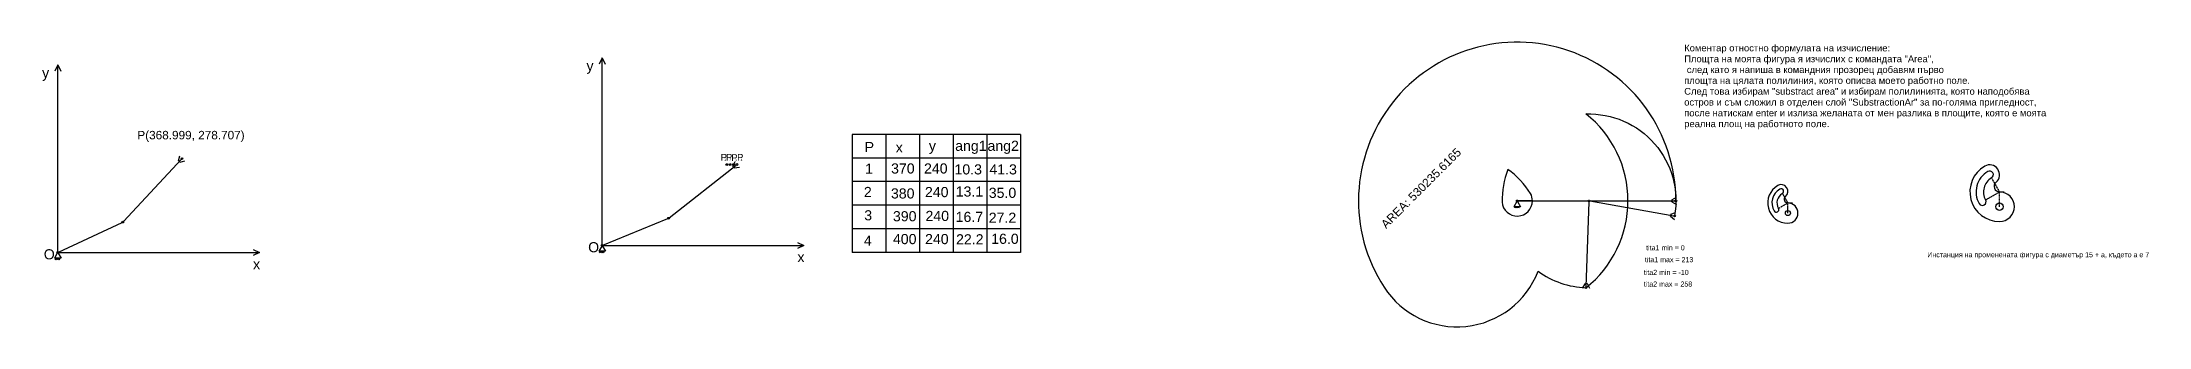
# Model space of a CAD drawing. Header units: inches. Extents: x 3019 to 9271, y 1614 to 2459.
import ezdxf

# ---------------------------------------------------------------- set-up
doc = ezdxf.new("R2010")
doc.units = ezdxf.units.IN
doc.header["$MEASUREMENT"] = 0
doc.linetypes.add('CENTERX2', pattern=[4, 2.5, -0.5, 0.5, -0.5])
for name, color, linetype in [('ConstraintArea', 1, 'Continuous'), ('Contours', 4, 'CENTERX2'), ('PLArea', 5, 'Continuous'), ('SubstarctionArea', 6, 'Continuous'), ('Text', 3, 'Continuous')]:
    doc.layers.add(name, color=color, linetype=linetype)
doc.styles.get("Standard").update_dxf_attribs({"font": 'Arial.ttf'})

# ---------------------------------------------------------------- blocks, each defined once
blk = doc.blocks.new('Block1')
for p, q in [((-1.2, -2.2), (-10, -17.3)), ((-1.2, -2.2), (-10, -17.3)), ((10, -17.3), (-10, -17.3)), ((-6, -17.3), (-8.5, -21.7)), ((-2, -17.3), (-4.5, -21.7)), ((2, -17.3), (-0.5, -21.7)), ((1.2, -2.2), (10, -17.3)), ((6, -17.3), (3.5, -21.7))]:
    blk.add_line(p, q)
blk.add_circle((0, 0), 2.5)
blk = doc.blocks.new('Block2')
blk.add_line((2.5, 0), (210.5, 0))
for centre in [(0, 0), (213, 0)]:
    blk.add_circle(centre, 2.5)
blk = doc.blocks.new('Block3')
for p, q in [((2.5, 0), (255.5, 0)), ((245.8, 3.2), (259.3, 10.7)), ((245.8, 3.2), (246.9, 0)), ((245.8, -3.2), (246.9, 0)), ((245.8, -3.2), (259.3, -10.7))]:
    blk.add_line(p, q)
for centre in [(0, 0), (258, 0)]:
    blk.add_circle(centre, 2.5)

msp = doc.modelspace()

# ---------------------------------------------------------------- linework, layer by layer
for p, q in [((3065.2, 2390.9), (3056.3, 2371.9)), ((3065.2, 1834.4), (3065.2, 2390.9)), ((3065.2, 2390.9), (3074.1, 2371.9)), ((4680.8, 2411.9), (4671.9, 2392.9)), ((4680.8, 1855.3), (4680.8, 2411.9)), ((4680.8, 2411.9), (4689.7, 2392.9)), ((5422.5, 2184.5), (5422.5, 1834.5)), ((5922.5, 2184.5), (5422.5, 2184.5)), ((5522.5, 2184.5), (5522.5, 1834.5)), ((5622.5, 2184.5), (5622.5, 1834.5)), ((5722.5, 2184.5), (5722.5, 1834.5)), ((5822.5, 2184.5), (5822.5, 1834.5)), ((5922.5, 2184.5), (5922.5, 1834.5)), ((5922.5, 2114.5), (5422.5, 2114.5)), ((5922.5, 2044.5), (5422.5, 2044.5)), ((5922.5, 1974.5), (5422.5, 1974.5)), ((7399.1, 1987.5), (7441.7, 1987.5)), ((7441.7, 1987.5), (7399.1, 1987.5)), ((7861.2, 1943.2), (7863.7, 1942.7)), ((5922.5, 1904.5), (5422.5, 1904.5)), ((3065.2, 1834.4), (3664, 1834.4)), ((4680.8, 1855.3), (5279.6, 1855.3)), ((5922.5, 1834.5), (5422.5, 1834.5)), ((7600.7, 1732.2), (7600.6, 1729.7))]:
    msp.add_line(p, q)
for points in [[(3645, 1843.2), (3664, 1834.4), (3645, 1825.5)], [(5260.6, 1864.2), (5279.6, 1855.3), (5260.6, 1846.5)]]:
    msp.add_lwpolyline(points)
for centre in [(5050.8, 2095.3), (5060.8, 2095.3), (5070.8, 2095.3)]:
    msp.add_circle(centre, 2.5)
at = {"layer": 'ConstraintArea'}
for centre, radius in [((8199.9, 1951.2), 7.5), ((8828, 1970.2), 11)]:
    msp.add_circle(centre, radius, dxfattribs=at)
for centre, radius, start, end in [((8828, 2014.2), 88, 120, 270), ((8828, 2014.2), 69.7, 120, 210), ((8798.7, 2065), 29.3, 310.20782, 480), ((8798.7, 2065), 11, 300, 480), ((8199.9, 1981.2), 60, 480, 630), ((8199.9, 1981.2), 47.5, 480, 570), ((8199.9, 1981.2), 32.5, 480, 570), ((8179.9, 2015.9), 20, 310.20782, 480), ((8179.9, 2015.9), 7.5, 300, 480), ((8828, 2014.2), 47.7, 120, 210), ((8828, 2030.3), 16.1, 130.20782, 270), ((8828, 1970.2), 44, 270, 90), ((8165.3, 1961.2), 7.5, 210, 390), ((8199.9, 1992.2), 11, 130.20782, 270), ((8199.9, 1951.2), 30, 270, 450), ((8777.2, 1984.9), 11, 210, 390)]:
    msp.add_arc(centre, radius, start, end, dxfattribs=at)
at = {"layer": 'Contours'}
for p, q in [((8183.7, 2009.4), (8199.9, 1981.2)), ((8786.8, 1990.4), (8828, 2014.2)), ((8804.2, 2055.5), (8828, 2014.2)), ((8828, 1970.2), (8828, 2014.2)), ((8828, 2014.2), (8841.3, 2014.2)), ((8171.8, 1965), (8199.9, 1981.2)), ((8199.9, 1951.2), (8199.9, 1981.2)), ((8199.9, 1981.2), (8213.2, 1981.2))]:
    msp.add_line(p, q, dxfattribs=at)
at = {"layer": 'PLArea'}
msp.add_lwpolyline([(7867.6, 1987.5, 1.339162), (7001.6, 1731, 0.611803), (7458.6, 1778.4, 0.14871), (7600.6, 1729.7, 0.48396), (7600.6, 2245.4, -0.476976), (7863.7, 1942.7)], format="xyb", dxfattribs=at)
at = {"layer": 'SubstarctionArea'}
msp.add_lwpolyline([(7436.2, 2009.1, 0.096031), (7369, 2080.7, 0.096031), (7351.6, 1984, 0.962006), (7441.7, 1987.5, 0.125277)], format="xyb", close=True, dxfattribs=at)

# ---------------------------------------------------------------- block references
for name, p, rotation in [('Block3', (3258.2, 1924.4), 46.99999999999797), ('Block3', (4878, 1935.9), 38.18024104363027), ('Block2', (4680.8, 1855.3), 22.21176014704419), ('Block3', (7609.6, 1987.5), 268.0000000000001), ('Block3', (7609.6, 1987.5), 350.0000000000001), ('Block2', (3065.2, 1834.4), 25.00000000000002)]:
    msp.add_blockref(name, p, dxfattribs=dict(rotation=rotation))
for name, p in [('Block1', (7396.6, 1987.5)), ('Block2', (7396.6, 1987.5)), ('Block3', (7609.6, 1987.5)), ('Block1', (3065.2, 1834.4)), ('Block1', (4680.8, 1855.3))]:
    msp.add_blockref(name, p)

# ---------------------------------------------------------------- texts
for s, height, p in [('y', 30, (4634.4, 2373.4)), ('y', 30, (3018.8, 2352.4)), ('P(368.999, 278.707)', 25, (3301.5, 2170.1)), ('P', 20, (5032.7, 2106.7)), ('P', 20, (5048.5, 2107)), ('P', 20, (5064.4, 2105.8)), ('P', 20, (5081.4, 2106.7)), ('P', 30, (5460, 2132.2)), ('x', 30, (5552.2, 2131)), ('y', 30, (5650.6, 2135.9)), ('ang1', 30, (5728.6, 2135.9)), ('ang2', 30, (5824.5, 2135.9)), ('1', 7, (5043.1, 2106.1)), ('2', 7, (5058.9, 2106.4)), ('3', 7, (5074.8, 2105.2)), ('4', 7, (5091.8, 2106.1)), ('1', 30, (5461.2, 2067.9)), ('370', 30, (5538.4, 2068.6)), ('240', 30, (5636.2, 2068.6)), ('10.3', 30, (5726.5, 2065.9)), ('41.3', 30, (5830.2, 2065.9)), ('2', 30, (5457.6, 1998.8)), ('380', 30, (5538, 1994.5)), ('240', 30, (5638.9, 1998.6)), ('13.1', 30, (5730.2, 2000.3)), ('35.0', 30, (5828.3, 1996.3)), ('3', 30, (5458.8, 1929.6)), ('390', 30, (5543.9, 1926.9)), ('240', 30, (5640.5, 1927.8)), ('16.7', 30, (5730, 1925)), ('27.2', 30, (5828.3, 1922.4)), ('4', 30, (5457.6, 1854.4)), ('400', 30, (5543.9, 1859.1)), ('240', 30, (5639.3, 1859.1)), ('22.2', 30, (5731.2, 1858.4)), ('16.0', 30, (5835.5, 1859.9)), ('O', 30, (3023.8, 1813.9)), ('O', 30, (4639.4, 1834.9)), ('x', 30, (5260.5, 1805.6)), ('x', 30, (3644.9, 1784.6))]:
    msp.add_text(s, height=height).set_placement(p)
at = {"layer": 'Text'}
for s, height, p in [('Коментар отностно формулата на изчисление:', 20, (7892.2, 2431.1)), ('Площта на моята фигура я изчислих с командата "Area",', 20, (7892.2, 2398.9)), (' след като я напиша в командния прозорец добавям първо ', 20, (7892.2, 2366.8)), ('След това избирам "substract area" и избирам полилинията, която наподобява', 20, (7892.2, 2302.6)), ('площта на цялата полилиния, която описва моето работно поле. ', 20, (7892.2, 2334.7)), ('остров и съм сложил в отделен слой "SubstractionAr" за по-голяма пригледност,', 20, (7892.2, 2270.4)), ('после натискам enter и излиза желаната от мен разлика в площите, която е моята', 20, (7892.2, 2238.3)), ('реална площ на работното поле.', 20, (7892.2, 2206.2)), ('tita1 max = 213', 15, (7775.4, 1805.5)), ('tita1 min = 0', 15, (7779.1, 1840.8)), ('Инстанция на променената фигура с диаметър 15 + а, където а е 7', 15, (8613.6, 1820.1)), ('tita2 min = -10', 15, (7772.2, 1767.7)), ('tita2 max = 258', 15, (7772.2, 1733.1))]:
    msp.add_text(s, height=height, dxfattribs=at).set_placement(p)
msp.add_text('AREA: 530235.6165 ', height=25, rotation=45, dxfattribs=at).set_placement((7007.5, 1903.8))

doc.saveas('drawing.dxf')
